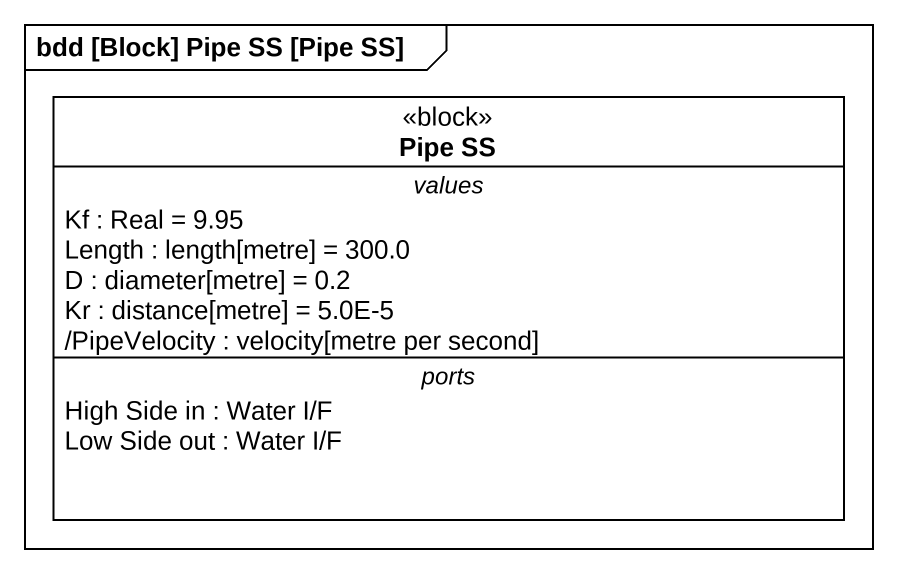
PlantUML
@startuml
mainframe bdd [Block] Pipe SS [Pipe SS]
hide circle
hide empty members
class "Pipe SS" as Pipe_SS <<block>> {
  -- values --
  Kf : Real = 9.95
  Length : length[metre] = 300.0
  D : diameter[metre] = 0.2
  Kr : distance[metre] = 5.0E-5
  /PipeVelocity : velocity[metre per second]
  -- ports --
  High Side in : Water I/F
  Low Side out : Water I/F
}
@enduml
